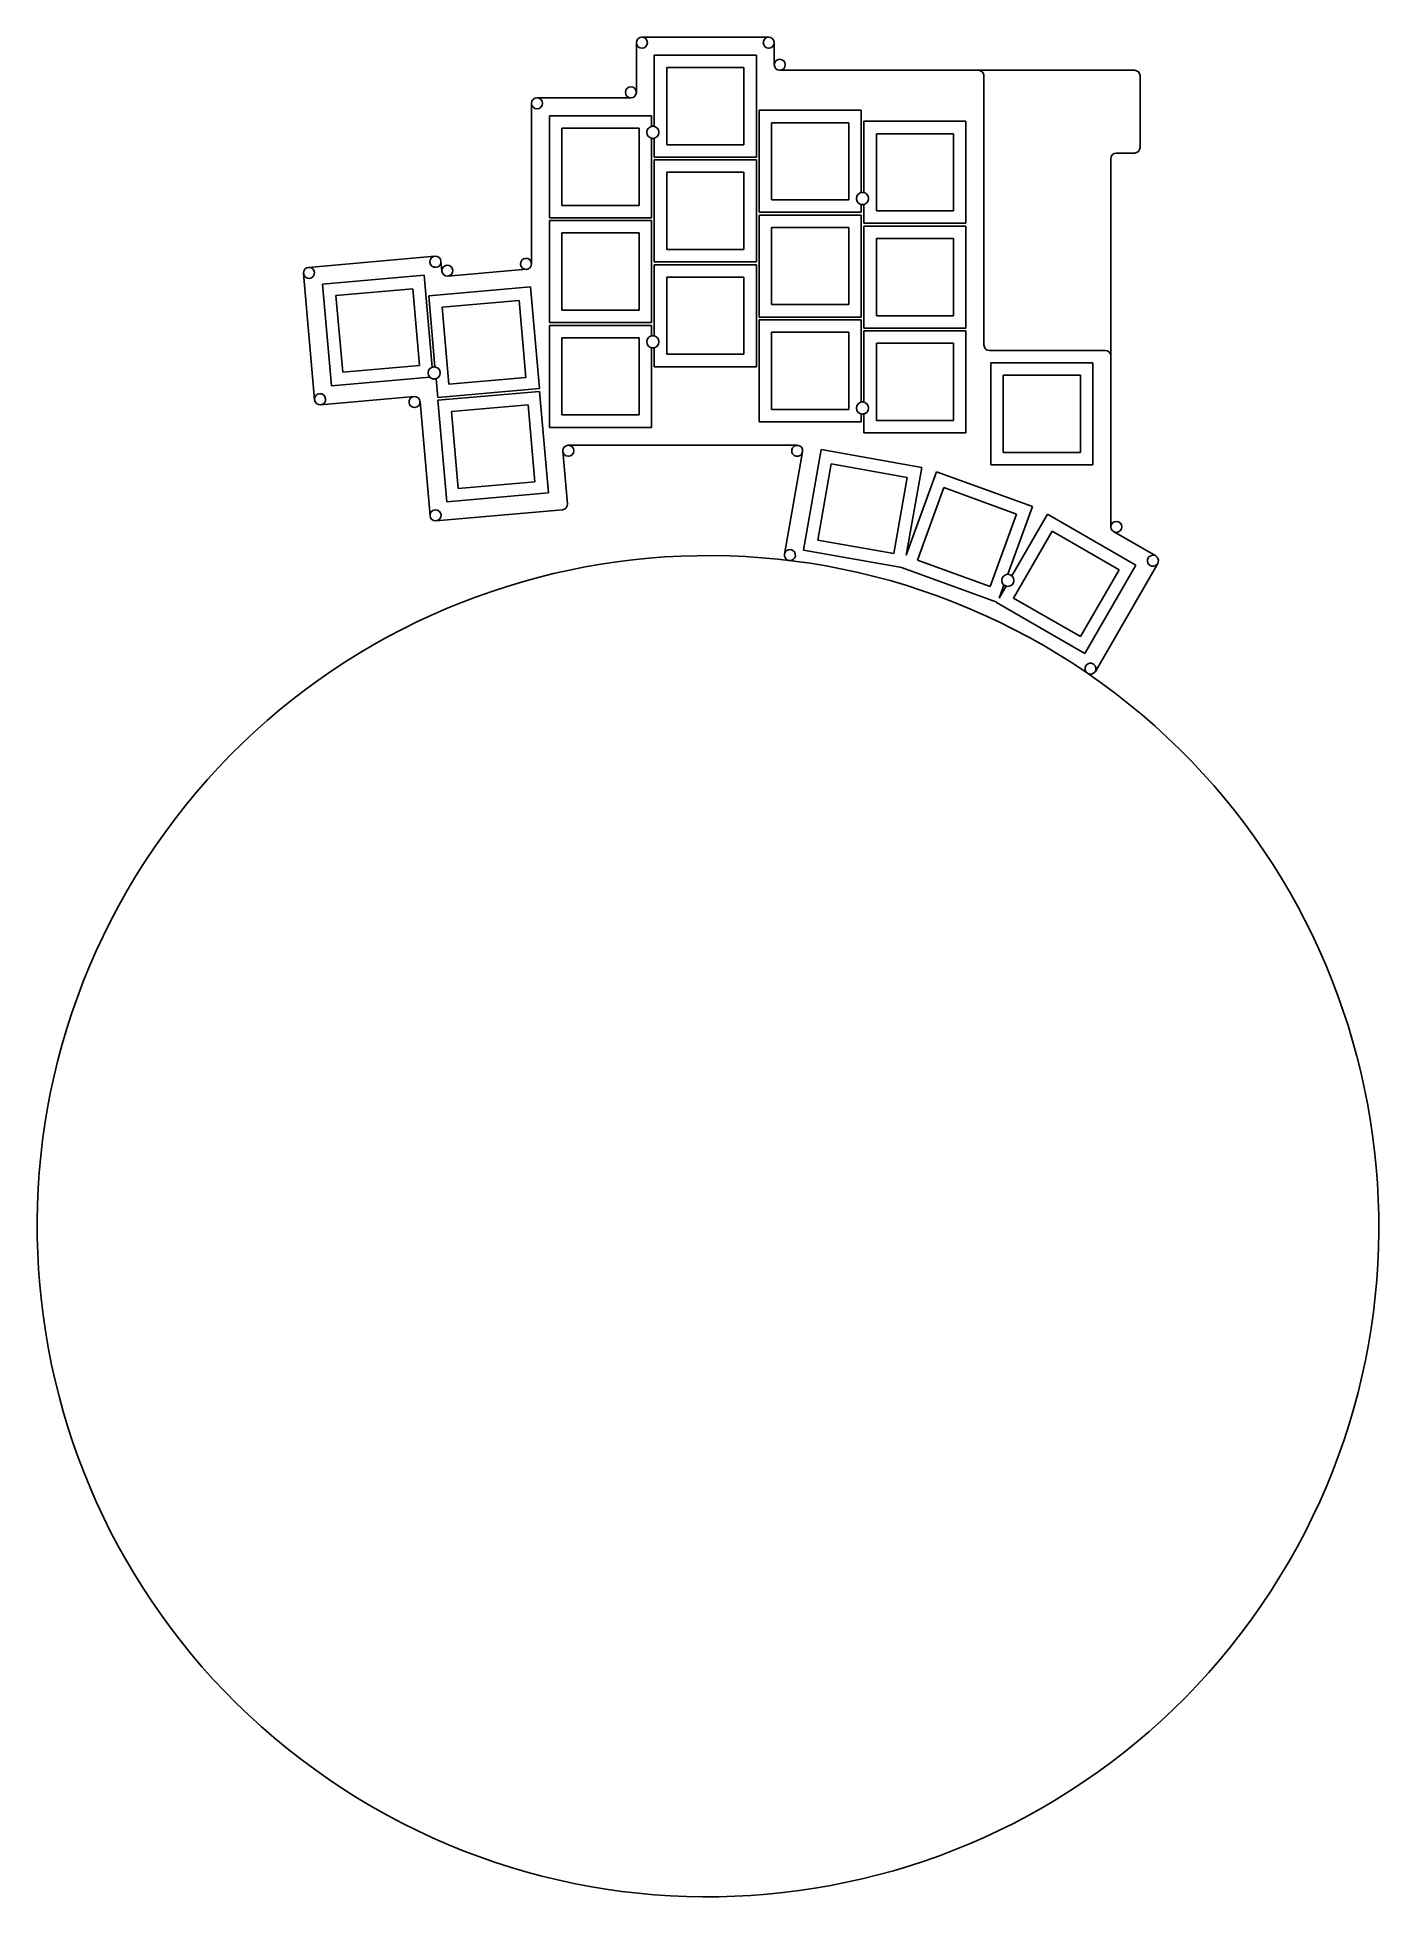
# Model space of a CAD drawing. Header units: millimetres. Extents: x 34 to 278, y -453 to -116.
import ezdxf

# ---------------------------------------------------------------- set-up
doc = ezdxf.new("R2010")
doc.units = ezdxf.units.MM

msp = doc.modelspace()

# ---------------------------------------------------------------- linework, layer by layer
for p, q in [((143.01, -126.28), (143.01, -117.28)), ((144.01, -116.28), (167.01, -116.28)), ((168.01, -121.28), (168.01, -117.28)), ((164.76, -119.53), (146.26, -119.53)), ((146.26, -119.53), (146.26, -132.46)), ((164.76, -138.03), (164.76, -119.53)), ((162.51, -121.78), (148.51, -121.78)), ((148.51, -121.78), (148.51, -135.78)), ((162.51, -135.78), (162.51, -121.78)), ((169.01, -122.28), (233.31, -122.28)), ((206.01, -172.08), (206.01, -123.28)), ((234.31, -136.28), (234.31, -123.28)), ((125.01, -127.28), (142.01, -127.28)), ((124.01, -157.38), (124.01, -128.28)), ((145.76, -130.53), (127.26, -130.53)), ((127.26, -130.53), (127.26, -149.03)), ((145.76, -132.46), (145.76, -130.53)), ((183.76, -129.53), (165.26, -129.53)), ((165.26, -129.53), (165.26, -148.03)), ((183.76, -144.46), (183.76, -129.53)), ((143.51, -132.78), (129.51, -132.78)), ((129.51, -132.78), (129.51, -146.78)), ((143.51, -146.78), (143.51, -132.78)), ((145.76, -149.03), (145.76, -134.6)), ((146.26, -134.6), (146.26, -138.03)), ((181.51, -131.78), (167.51, -131.78)), ((167.51, -131.78), (167.51, -145.78)), ((181.51, -145.78), (181.51, -131.78)), ((202.76, -131.53), (184.26, -131.53)), ((184.26, -131.53), (184.26, -144.46)), ((200.51, -133.78), (186.51, -133.78)), ((186.51, -133.78), (186.51, -147.78)), ((200.51, -147.78), (200.51, -133.78)), ((202.76, -150.03), (202.76, -131.53)), ((146.26, -138.03), (164.76, -138.03)), ((148.51, -135.78), (162.51, -135.78)), ((230.01, -137.28), (233.31, -137.28)), ((164.76, -138.53), (146.26, -138.53)), ((146.26, -138.53), (146.26, -157.03)), ((162.51, -140.78), (148.51, -140.78)), ((148.51, -140.78), (148.51, -154.78)), ((162.51, -154.78), (162.51, -140.78)), ((164.76, -157.03), (164.76, -138.53)), ((229.01, -205.07), (229.01, -138.28)), ((129.51, -146.78), (143.51, -146.78)), ((165.26, -148.03), (183.76, -148.03)), ((167.51, -145.78), (181.51, -145.78)), ((183.76, -148.03), (183.76, -146.6)), ((184.26, -146.6), (184.26, -150.03)), ((186.51, -147.78), (200.51, -147.78)), ((127.26, -149.03), (145.76, -149.03)), ((145.76, -149.53), (127.26, -149.53)), ((127.26, -149.53), (127.26, -168.03)), ((145.76, -168.03), (145.76, -149.53)), ((183.76, -148.53), (165.26, -148.53)), ((165.26, -148.53), (165.26, -167.03)), ((181.51, -150.78), (167.51, -150.78)), ((167.51, -150.78), (167.51, -164.78)), ((181.51, -164.78), (181.51, -150.78)), ((183.76, -167.03), (183.76, -148.53)), ((184.26, -150.03), (202.76, -150.03)), ((202.76, -150.53), (184.26, -150.53)), ((184.26, -150.53), (184.26, -169.03)), ((202.76, -169.03), (202.76, -150.53)), ((143.51, -151.78), (129.51, -151.78)), ((129.51, -151.78), (129.51, -165.78)), ((143.51, -165.78), (143.51, -151.78)), ((148.51, -154.78), (162.51, -154.78)), ((200.51, -152.78), (186.51, -152.78)), ((186.51, -152.78), (186.51, -166.78)), ((200.51, -166.78), (200.51, -152.78)), ((83.59, -158.02), (106.5, -156.01)), ((107.59, -156.92), (107.74, -158.71)), ((108.83, -159.62), (123.1, -158.37)), ((146.26, -157.03), (164.76, -157.03)), ((164.76, -157.53), (146.26, -157.53)), ((146.26, -157.53), (146.26, -170.46)), ((164.76, -176.03), (164.76, -157.53)), ((82.68, -159.1), (84.69, -182.01)), ((104.54, -159.45), (86.11, -161.06)), ((86.11, -161.06), (87.73, -179.49)), ((106, -176.11), (104.54, -159.45)), ((123.8, -161.57), (105.37, -163.19)), ((125.42, -180), (123.8, -161.57)), ((162.51, -159.78), (148.51, -159.78)), ((148.51, -159.78), (148.51, -173.78)), ((162.51, -173.78), (162.51, -159.78)), ((102.5, -161.88), (88.55, -163.1)), ((88.55, -163.1), (89.77, -177.05)), ((103.72, -175.83), (102.5, -161.88)), ((105.37, -163.19), (106.5, -176.07)), ((121.76, -164.01), (107.81, -165.23)), ((107.81, -165.23), (109.03, -179.18)), ((122.98, -177.96), (121.76, -164.01)), ((167.51, -164.78), (181.51, -164.78)), ((127.26, -168.03), (145.76, -168.03)), ((145.76, -168.53), (127.26, -168.53)), ((127.26, -168.53), (127.26, -187.03)), ((129.51, -165.78), (143.51, -165.78)), ((145.76, -170.46), (145.76, -168.53)), ((165.26, -167.03), (183.76, -167.03)), ((183.76, -167.53), (165.26, -167.53)), ((165.26, -167.53), (165.26, -186.03)), ((183.76, -182.46), (183.76, -167.53)), ((186.51, -166.78), (200.51, -166.78)), ((143.51, -170.78), (129.51, -170.78)), ((129.51, -170.78), (129.51, -184.78)), ((143.51, -184.78), (143.51, -170.78)), ((181.51, -169.78), (167.51, -169.78)), ((167.51, -169.78), (167.51, -183.78)), ((181.51, -183.78), (181.51, -169.78)), ((184.26, -169.03), (202.76, -169.03)), ((202.76, -169.53), (184.26, -169.53)), ((184.26, -169.53), (184.26, -182.46)), ((200.51, -171.78), (186.51, -171.78)), ((186.51, -171.78), (186.51, -185.78)), ((200.51, -185.78), (200.51, -171.78)), ((202.76, -188.03), (202.76, -169.53)), ((145.76, -187.03), (145.76, -172.6)), ((146.26, -172.6), (146.26, -176.03)), ((148.51, -173.78), (162.51, -173.78)), ((207.01, -173.08), (228.01, -173.08)), ((225.76, -175.33), (207.26, -175.33)), ((207.26, -175.33), (207.26, -193.83)), ((225.76, -193.83), (225.76, -175.33)), ((87.73, -179.49), (105.56, -177.93)), ((89.77, -177.05), (103.72, -175.83)), ((106.69, -178.2), (106.99, -181.62)), ((109.03, -179.18), (122.98, -177.96)), ((146.26, -176.03), (164.76, -176.03)), ((223.51, -177.58), (209.51, -177.58)), ((209.51, -177.58), (209.51, -191.58)), ((223.51, -191.58), (223.51, -177.58)), ((85.77, -182.92), (102.7, -181.44)), ((106.99, -181.62), (125.42, -180)), ((125.46, -180.5), (107.03, -182.11)), ((127.07, -198.93), (125.46, -180.5)), ((103.79, -182.35), (105.6, -203.07)), ((107.03, -182.11), (108.64, -200.54)), ((123.41, -182.94), (109.47, -184.16)), ((109.47, -184.16), (110.69, -198.11)), ((124.63, -196.89), (123.41, -182.94)), ((129.51, -184.78), (143.51, -184.78)), ((167.51, -183.78), (181.51, -183.78)), ((183.76, -186.03), (183.76, -184.6)), ((184.26, -184.6), (184.26, -188.03)), ((127.26, -187.03), (145.76, -187.03)), ((165.26, -186.03), (183.76, -186.03)), ((184.26, -188.03), (202.76, -188.03)), ((186.51, -185.78), (200.51, -185.78)), ((129.67, -191.37), (130.51, -200.89)), ((130.67, -190.28), (172.16, -190.28)), ((169.87, -210.02), (173.14, -191.45)), ((176.51, -191.06), (173.3, -209.28)), ((194.73, -194.28), (176.51, -191.06)), ((209.51, -191.58), (223.51, -191.58)), ((178.34, -193.67), (175.9, -207.46)), ((192.12, -196.1), (178.34, -193.67)), ((191.92, -210.19), (194.73, -194.28)), ((197.42, -195.08), (191.92, -210.19)), ((214.81, -201.41), (197.42, -195.08)), ((207.26, -193.83), (225.76, -193.83)), ((108.64, -200.54), (127.07, -198.93)), ((110.69, -198.11), (124.63, -196.89)), ((189.69, -209.89), (192.12, -196.1)), ((198.77, -197.96), (193.98, -211.12)), ((211.92, -202.75), (198.77, -197.96)), ((106.68, -203.98), (129.6, -201.97)), ((210.34, -213.68), (214.81, -201.41)), ((207.13, -215.91), (211.92, -202.75)), ((217.55, -202.78), (211.09, -213.98)), ((233.57, -212.03), (217.55, -202.78)), ((175.9, -207.46), (189.69, -209.89)), ((218.38, -205.86), (211.38, -217.98)), ((230.5, -212.86), (218.38, -205.86)), ((229.51, -205.94), (237.15, -210.34)), ((173.3, -209.28), (191.11, -212.42)), ((191.11, -212.42), (191.09, -212.47)), ((193.98, -211.12), (207.13, -215.91)), ((224.32, -228.05), (233.57, -212.03)), ((226.21, -231.29), (237.51, -211.71)), ((191.09, -212.47), (208.34, -218.74)), ((208.77, -217.99), (209.63, -215.63)), ((223.5, -224.98), (230.5, -212.86)), ((208.34, -218.74), (208.3, -218.8)), ((208.3, -218.8), (224.32, -228.05)), ((210.02, -215.84), (208.77, -217.99)), ((211.38, -217.98), (223.5, -224.98))]:
    msp.add_line(p, q)
for centre in [(146.01, -133.53), (184.01, -145.53), (146.01, -171.53), (106.34, -177.16), (184.01, -183.53), (210.34, -214.78)]:
    msp.add_circle(centre, 1.1)
for centre, radius, start, end in [((144.01, -117.28), 1, 90, 450), ((167.01, -117.28), 1, 0, 360), ((169.01, -121.28), 1, 180, 540), ((205.01, -123.28), 1, 0, 90), ((233.31, -123.28), 1, 0, 90), ((125.01, -128.28), 1, 90, 450), ((142.01, -126.28), 1, 270, 630), ((146.01, -133.53), 1.1, 436.8634, 463.1366), ((146.01, -133.53), 1.1, 256.8634, 283.1366), ((230.01, -138.28), 1, 90, 180), ((233.31, -136.28), 1, 270, 0), ((184.01, -145.53), 1.1, 436.8634, 463.1366), ((184.01, -145.53), 1.1, 256.8634, 283.1366), ((83.68, -159.01), 1, 95, 455), ((106.59, -157.01), 1, 5, 365), ((108.74, -158.63), 1, 185, 545), ((123.01, -157.38), 1, 275, 635), ((146.01, -171.53), 1.1, 436.8634, 463.1366), ((146.01, -171.53), 1.1, 256.8634, 283.1366), ((207.01, -172.08), 1, 180, 270), ((228.01, -174.08), 1, 0, 90), ((106.34, -177.16), 1.1, 224.5212, 288.1366), ((106.34, -177.16), 1.1, 81.8634, 108.1366), ((85.68, -181.92), 1, 185, 545), ((102.79, -182.44), 1, 5, 365), ((184.01, -183.53), 1.1, 436.8634, 463.1366), ((184.01, -183.53), 1.1, 256.8634, 283.1366), ((130.67, -191.28), 1, 90, 450), ((172.16, -191.28), 1, 350, 710), ((106.6, -202.98), 1, 185, 545), ((129.51, -200.98), 1, 275, 5), ((230.01, -205.07), 1, 180, 540), ((155.99, -331.89), 121.6, 55.5527, 415.5527), ((170.85, -210.19), 1, 170, 530), ((236.65, -211.21), 1, 330, 690), ((210.34, -214.78), 1.1, 230.1884, 253.1366), ((210.34, -214.78), 1.1, 406.8634, 449.8116), ((225.34, -230.79), 1, 235.5527, 595.5527)]:
    msp.add_arc(centre, radius, start, end)

doc.saveas('drawing.dxf')
